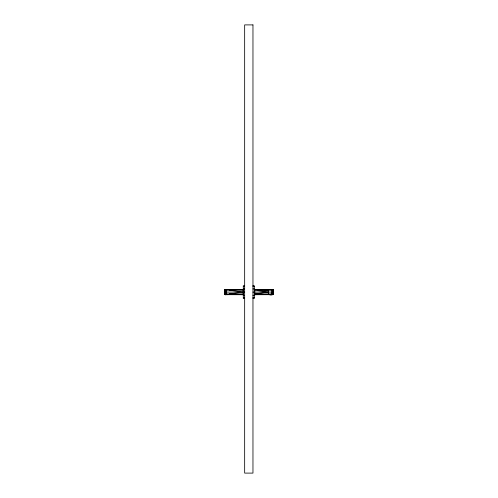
<?xml version="1.0" encoding="UTF-8"?>
<svg xmlns="http://www.w3.org/2000/svg" width="498" height="498" viewBox="0 0 498 498"><rect width="100%" height="100%" fill="white"/><g stroke="black" fill="none" stroke-linecap="round" stroke-linejoin="round"><path stroke-width="0.75" d="M225.289 293.664L225.177 294.71L230.506 294.555M272.711 290.496L272.823 289.469L267.494 289.624M225.177 294.71L226.123 290.253L226.223 292.089L225.868 294.623L225.177 294.71L224.779 292.089L225.177 289.469L225.868 289.556L226.123 290.253L243.223 290.228L227.437 289.469L225.065 289.506L225.065 294.667L243.223 294.723L243.223 289.463L225.065 289.506L224.66 292.083L225.065 294.667L224.965 293.372M268.988 289.556L268.434 290.253L268.21 292.089L268.434 293.932L268.988 294.623C273.109 296.279 274.236 292.961 272.935 289.506L254.777 289.463L254.777 294.723L272.935 294.667L272.711 293.664M225.04 290.863L225.065 289.506M272.96 293.291L272.792 294.505L273.34 292.083L272.823 289.469L272.132 289.556L271.777 292.089L272.132 294.623L272.823 294.71L273.134 292.077M272.823 294.71L273.221 292.089L272.823 289.469M225.868 289.556L225.47 292.089L225.868 294.623M225.177 289.469L226.123 293.932L229.566 293.932L243.223 292.089L224.66 292.083L225.208 289.649L225.289 290.496M229.012 294.623L229.566 293.932L243.223 293.951M271.167 294.505L270.563 294.71M226.833 289.649L227.437 289.469M254.777 293.951L268.21 292.089L254.777 290.228L271.877 290.253L272.531 292.089L272.132 294.623L273.221 292.089L272.132 289.556L272.531 292.089L271.877 293.932L254.777 293.951L268.988 294.623M241.007 289.593L243.223 289.463M254.777 294.723L256.993 294.586M273.34 292.083L254.777 292.089M244.674 285.703L243.298 285.703L243.298 298.539L244.674 298.539M252.909 285.703L254.285 285.703L254.285 298.539L252.909 298.539M243.298 286.562L244.674 286.562M252.909 286.562L254.285 286.562M243.298 288.915L244.674 288.915M252.909 288.915L254.285 288.915M243.298 292.121L244.674 292.121M252.909 292.121L254.285 292.121M243.298 295.333L244.674 295.333M252.909 295.333L254.285 295.333M243.298 297.68L244.674 297.68M252.909 297.68L254.285 297.68M254.777 289.463L268.434 290.253M229.566 293.932L243.223 294.723M270.563 289.469L271.167 289.649M243.223 292.089L229.566 290.253L229.012 289.556M227.437 294.71L226.833 294.505M272.96 290.863L272.792 289.649L272.86 290.863M225.04 293.291L225.208 294.505L225.14 293.291M272.935 289.506L273.035 290.788M252.965 24.9L244.661 24.9L244.661 473.1L252.965 473.1L252.965 24.9"/></g></svg>
